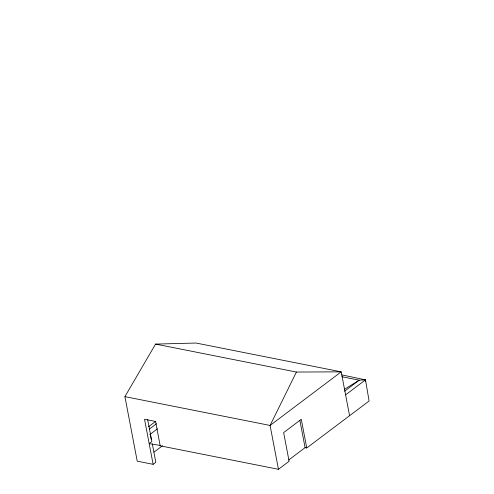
<?xml version="1.0" encoding="UTF-8"?>
<svg xmlns="http://www.w3.org/2000/svg" width="494" height="494" viewBox="0 0 494 494"><rect width="100%" height="100%" fill="white"/><g stroke="black" fill="none" stroke-linecap="round" stroke-linejoin="round"><path stroke-width="0.74" d="M365.313 381.337L365.504 379.855L341.706 374.872M124.914 396.633L270.088 425.451L341.212 371.852L296.406 372.044L270.088 425.451L278.455 469.3L160.204 445.829L155.554 421.456L144.532 419.264L153.128 464.329L137.227 461.174L124.914 396.633L155.567 344.09L196.038 343.034L341.212 371.852L349.579 415.701M148.509 426.773L155.82 421.265M149.379 429.082L156.555 423.673M149.756 434.621L157.524 428.761M154.042 452.096L162.464 445.742M153.128 464.329L155.814 462.304L152.288 443.828M344.627 391.186L359.224 380.182L365.504 379.855L369.086 401.005L306.749 447.978L305.082 447.65L288.657 460.025M345.602 394.854L365.504 379.855M278.455 469.3L289.107 461.273L283.636 432.596L301.278 419.301L306.749 447.978M344.38 389.377L359.224 380.182L341.978 376.755M160.63 445.508L149.182 443.637L151.868 441.611L147.638 419.455M155.567 344.09L296.406 372.044M299.901 420.48L305.082 447.65M150.429 435.109L151.263 439.475"/></g></svg>
